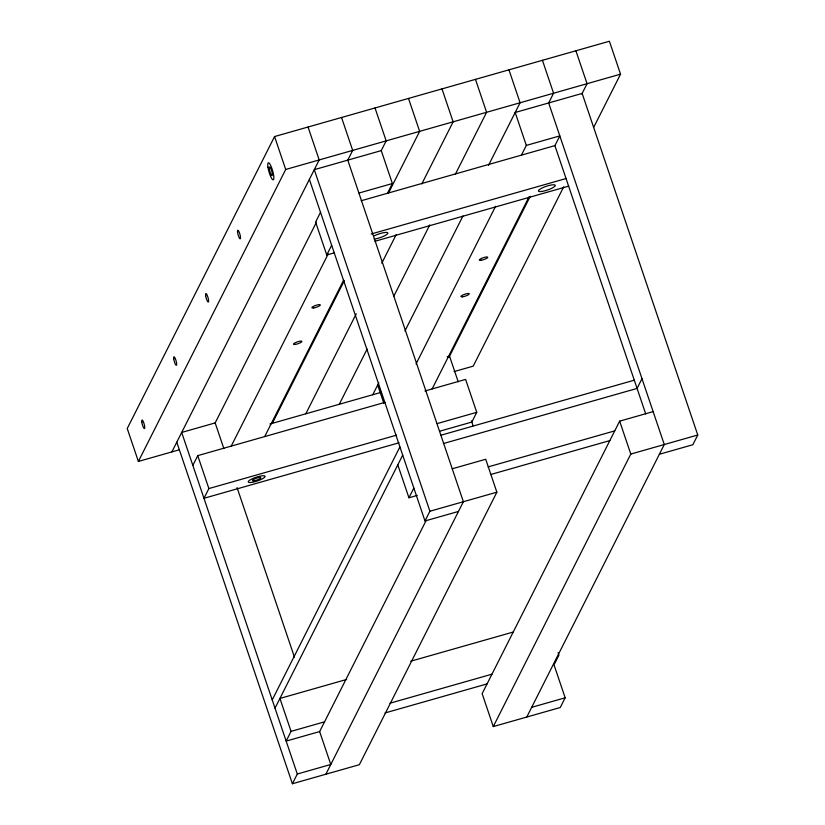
<?xml version="1.0" encoding="UTF-8"?>
<svg xmlns="http://www.w3.org/2000/svg" width="825" height="825" viewBox="0 0 825 825"><rect width="100%" height="100%" fill="white"/><g stroke="black" fill="none" stroke-linecap="round" stroke-linejoin="round"><path stroke-width="1.24" d="M593.856 127.05L620.544 74.168L609.397 41.25L274.57 136.548L127.236 428.526L138.383 461.443L179.035 449.873M138.383 461.443L285.708 169.465L274.57 136.548M171.868 451.914L319.192 159.937L308.055 127.019M192.833 465.372L197.742 455.637L385.12 402.311M320.512 212.324L315.604 222.059L326.752 254.977L334.156 252.873M214.902 423.452L316.439 222.234M197.742 455.637L208.88 488.565L203.971 498.29L399.011 442.788M326.752 254.977L331.66 245.252M231.227 446.108L328.185 253.956M387.482 193.267L392.391 183.532L381.253 150.614L386.162 140.879L375.014 107.951M264.701 436.58L343.674 280.088M272.312 423.328L344.242 280.789M388.317 193.421L419.647 131.35L408.499 98.422M305.797 413.799L356.256 313.789M381.779 263.206L396.278 234.475M421.802 183.892L453.131 121.822L441.983 88.894M339.281 404.271L367.125 349.088M393.803 296.216L429.763 224.947M455.287 174.364L486.606 112.293L475.468 79.365M372.766 394.742L378.83 382.707M404.941 330.959L462.959 215.975M488.493 165.382L520.09 102.764L508.953 69.836M416.058 363.938L495.598 206.302M521.41 155.152L526.329 145.417L515.182 112.489L582.151 93.431L697.764 435.002L692.856 444.737L659.371 454.266M272.229 699.94L399.919 446.892M432.125 388.936L529.083 196.773M645.738 414.006L554.905 145.633L559.814 135.888L526.329 145.417M449.006 357.287L530.217 196.35M581.842 94.05L587.06 83.707L575.912 50.779M275.014 708.17L402.703 455.132M563.702 186.821L473.21 366.145L454.08 371.59M346.582 679.47L279.923 698.445L291.07 731.363L286.162 741.097L319.636 731.569L426.154 520.472M417.306 495.402L408.932 497.784L413.841 488.049M424.947 390.978L465.609 379.407L476.747 412.325L471.838 422.06L439.746 431.197M452.234 468.786L485.719 459.257L496.867 492.185L359.36 764.692L292.39 783.75L297.299 774.015L181.686 432.444L215.17 422.916L223.843 448.532M458.473 511.438L424.988 520.967L429.897 511.242L314.284 169.672L381.253 150.614M325.875 774.221L463.382 501.713L347.768 160.143L352.677 150.408L341.54 117.49M653.132 411.613L619.658 421.142L482.14 693.65L493.288 726.577L560.257 707.51L565.166 697.785L554.018 664.847L558.927 655.122L558.102 652.688M641.994 378.685L637.086 388.42L443.407 443.541M493.288 726.577L630.795 454.059L619.658 421.142M526.773 717.049L664.28 444.531L548.666 102.96L553.575 93.235L542.438 60.307M285.708 169.465L620.544 74.168M358.906 193.06L392.391 183.532M361.175 200.753L554.895 145.623M371.157 234.001L566.197 178.499M374.89 241.282L568.693 186.12M447.16 356.895L449.553 356.214L458.226 381.831M269.919 424.009L381.129 392.36M208.88 488.565L396.516 435.157M437.25 423.565L476.747 412.325M440.653 435.301L634.446 380.15M488.183 466.888L614.738 430.877M490.648 474.53L609.83 440.602M429.897 511.242L496.867 492.185M630.795 454.059L697.764 435.002M410.767 661.196L513.222 632.043M291.07 731.363L324.555 721.834M389.978 703.209L491.968 674.19M385.069 712.944L487.059 683.915M297.299 774.015L330.784 764.486L319.636 731.548M531.682 707.314L565.166 697.785M471.436 420.863L473.086 425.752M309.375 179.407L424.988 520.967M377.675 385.007L383.862 403.291M397.794 464.857L408.932 497.784M237.053 487.575L294.442 657.133M176.777 442.179L292.39 783.75M374.375 235.785A8.91 1.959 -18.7 0 1 385.749 232.423A8.91 1.959 -18.7 0 1 385.584 235.259A8.91 1.959 -18.7 0 1 374.179 239.116M269.383 169.238A4.455 0.949 74.1 0 0 271.992 175.581A4.455 0.949 74.1 0 0 271.043 169.053A4.455 0.949 74.1 0 0 269.383 169.238M267.97 167.186A8.91 1.898 74.1 0 0 273.178 179.871A8.91 1.898 74.1 0 0 271.27 166.805A8.91 1.898 74.1 0 0 267.97 167.186M237.59 232.464A4.455 0.949 74.1 0 0 240.199 238.807A4.455 0.949 74.1 0 0 239.24 232.279A4.455 0.949 74.1 0 0 237.59 232.464M205.672 295.732A4.455 0.949 74.1 0 0 208.271 302.063A4.455 0.949 74.1 0 0 207.322 295.536A4.455 0.949 74.1 0 0 205.672 295.732M173.745 358.988A4.455 0.949 74.1 0 0 176.354 365.331A4.455 0.949 74.1 0 0 175.395 358.803A4.455 0.949 74.1 0 0 173.745 358.988M141.828 422.256A4.455 0.949 74.1 0 0 144.427 428.588A4.455 0.949 74.1 0 0 143.478 422.06A4.455 0.949 74.1 0 0 141.828 422.256M541.757 191.452A8.91 1.959 -18.7 0 0 555.246 185.728A8.91 1.959 -18.7 0 0 543.531 187.337A8.91 1.959 -18.7 0 0 541.757 191.452M251.408 482.429A8.91 1.959 -18.7 0 0 265.021 476.747A8.91 1.959 -18.7 0 0 253.533 478.222A8.91 1.959 -18.7 0 0 251.408 482.429M254.028 480.779A4.455 0.98 -18.7 0 0 260.834 477.943A4.455 0.98 -18.7 0 0 255.09 478.675A4.455 0.98 -18.7 0 0 254.028 480.779M313.686 307.921A4.455 0.98 -18.7 0 0 320.317 305.044A4.455 0.98 -18.7 0 0 314.304 305.951A4.455 0.98 -18.7 0 0 313.686 307.921M481.377 260.236A4.455 0.98 -18.7 0 0 487.75 257.307A4.455 0.98 -18.7 0 0 481.429 258.431A4.455 0.98 -18.7 0 0 481.377 260.236M295.061 344.448A4.455 0.98 -18.7 0 0 301.878 341.612A4.455 0.98 -18.7 0 0 296.123 342.344A4.455 0.98 -18.7 0 0 295.061 344.448M462.485 296.804A4.455 0.98 -18.7 0 0 469.291 293.968A4.455 0.98 -18.7 0 0 463.547 294.7A4.455 0.98 -18.7 0 0 462.485 296.804"/></g></svg>
